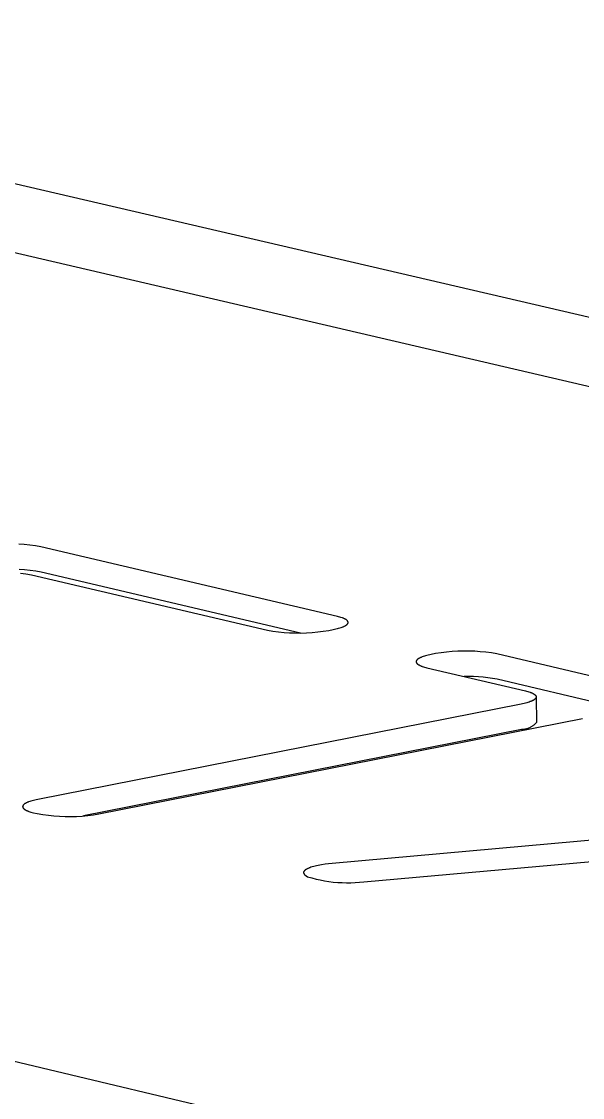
# Model space of a CAD drawing. Header units: millimetres. Extents: x 1422 to 6060, y -58 to 3182.
# Drawn here: x 2234.63 to 2251.71, y 1289.42 to 1322.17 of the extents above; entities that cross this region are included whole.
import ezdxf

# ---------------------------------------------------------------- set-up
doc = ezdxf.new("R2010")
doc.units = ezdxf.units.MM
doc.header["$MEASUREMENT"] = 0
doc.layers.add('Domyślny', color=7, linetype='Continuous', true_color=0x000000)
doc.layers.add('Utwórz2D linie widoczne', color=7, linetype='Continuous', true_color=0x000000)

msp = doc.modelspace()

# ---------------------------------------------------------------- linework, layer by layer
at = {"layer": 'Domyślny'}
msp.add_line((2108.93, 1320.43), (2326.097, 1268.68), dxfattribs=at)
at = {"layer": 'Utwórz2D linie widoczne'}
for p, q in [((2160.631, 1334.406), (2400.601, 1278.58)), ((2155.528, 1333.526), (2394.858, 1277.742)), ((2234.714, 1306.251), (2234.544, 1306.263)), ((2234.884, 1306.234), (2234.714, 1306.251)), ((2235.053, 1306.211), (2234.884, 1306.234)), ((2235.221, 1306.183), (2235.053, 1306.211)), ((2244.245, 1304.063), (2235.221, 1306.183)), ((2234.725, 1305.481), (2234.555, 1305.492)), ((2234.594, 1305.383), (2234.764, 1305.361)), ((2234.895, 1305.464), (2234.725, 1305.481)), ((2234.764, 1305.361), (2234.932, 1305.332)), ((2235.064, 1305.441), (2234.895, 1305.464)), ((2234.932, 1305.332), (2242.113, 1303.644)), ((2235.232, 1305.413), (2235.064, 1305.441)), ((2243.125, 1303.557), (2235.232, 1305.413)), ((2244.283, 1304.054), (2244.245, 1304.063)), ((2244.319, 1304.044), (2244.283, 1304.054)), ((2244.354, 1304.033), (2244.319, 1304.044)), ((2244.387, 1304.022), (2244.354, 1304.033)), ((2244.402, 1304.017), (2244.387, 1304.022)), ((2244.418, 1304.011), (2244.402, 1304.017)), ((2244.432, 1304.005), (2244.418, 1304.011)), ((2244.446, 1303.999), (2244.432, 1304.005)), ((2244.161, 1303.671), (2244.203, 1303.68)), ((2244.203, 1303.68), (2244.244, 1303.69)), ((2244.244, 1303.69), (2244.284, 1303.701)), ((2244.284, 1303.701), (2244.322, 1303.712)), ((2244.322, 1303.712), (2244.358, 1303.724)), ((2244.358, 1303.724), (2244.392, 1303.736)), ((2244.392, 1303.736), (2244.408, 1303.742)), ((2244.408, 1303.742), (2244.424, 1303.748)), ((2244.424, 1303.748), (2244.438, 1303.755)), ((2244.438, 1303.755), (2244.452, 1303.761)), ((2244.459, 1303.993), (2244.446, 1303.999)), ((2244.452, 1303.761), (2244.466, 1303.768)), ((2244.472, 1303.987), (2244.459, 1303.993)), ((2244.466, 1303.768), (2244.479, 1303.775)), ((2244.484, 1303.98), (2244.472, 1303.987)), ((2244.479, 1303.775), (2244.49, 1303.782)), ((2244.495, 1303.974), (2244.484, 1303.98)), ((2244.49, 1303.782), (2244.496, 1303.785)), ((2244.501, 1303.97), (2244.495, 1303.974)), ((2244.496, 1303.785), (2244.502, 1303.789)), ((2244.506, 1303.967), (2244.501, 1303.97)), ((2244.502, 1303.789), (2244.507, 1303.792)), ((2244.511, 1303.964), (2244.506, 1303.967)), ((2244.507, 1303.792), (2244.512, 1303.796)), ((2244.516, 1303.961), (2244.511, 1303.964)), ((2244.512, 1303.796), (2244.517, 1303.799)), ((2244.521, 1303.957), (2244.516, 1303.961)), ((2244.517, 1303.799), (2244.522, 1303.803)), ((2244.525, 1303.954), (2244.521, 1303.957)), ((2244.522, 1303.803), (2244.526, 1303.806)), ((2244.529, 1303.95), (2244.525, 1303.954)), ((2244.526, 1303.806), (2244.53, 1303.81)), ((2244.533, 1303.947), (2244.529, 1303.95)), ((2244.53, 1303.81), (2244.535, 1303.813)), ((2244.537, 1303.943), (2244.533, 1303.947)), ((2244.535, 1303.813), (2244.538, 1303.817)), ((2244.541, 1303.94), (2244.537, 1303.943)), ((2244.538, 1303.817), (2244.542, 1303.821)), ((2244.544, 1303.937), (2244.541, 1303.94)), ((2244.542, 1303.821), (2244.546, 1303.824)), ((2244.548, 1303.933), (2244.544, 1303.937)), ((2244.546, 1303.824), (2244.549, 1303.828)), ((2244.549, 1303.931), (2244.548, 1303.933)), ((2244.551, 1303.93), (2244.549, 1303.931)), ((2244.549, 1303.828), (2244.55, 1303.83)), ((2244.55, 1303.83), (2244.552, 1303.831)), ((2244.552, 1303.928), (2244.551, 1303.93)), ((2244.554, 1303.926), (2244.552, 1303.928)), ((2244.552, 1303.831), (2244.553, 1303.833)), ((2244.553, 1303.833), (2244.555, 1303.835)), ((2244.555, 1303.924), (2244.554, 1303.926)), ((2244.556, 1303.922), (2244.555, 1303.924)), ((2244.555, 1303.835), (2244.556, 1303.837)), ((2244.558, 1303.921), (2244.556, 1303.922)), ((2244.556, 1303.837), (2244.557, 1303.839)), ((2244.557, 1303.839), (2244.558, 1303.84)), ((2244.559, 1303.919), (2244.558, 1303.921)), ((2244.558, 1303.84), (2244.56, 1303.842)), ((2244.56, 1303.917), (2244.559, 1303.919)), ((2244.561, 1303.915), (2244.56, 1303.917)), ((2244.56, 1303.842), (2244.561, 1303.844)), ((2244.562, 1303.914), (2244.561, 1303.915)), ((2244.561, 1303.844), (2244.562, 1303.846)), ((2244.563, 1303.912), (2244.562, 1303.914)), ((2244.562, 1303.846), (2244.563, 1303.848)), ((2244.564, 1303.91), (2244.563, 1303.912)), ((2244.563, 1303.848), (2244.564, 1303.85)), ((2244.565, 1303.908), (2244.564, 1303.91)), ((2244.564, 1303.85), (2244.565, 1303.851)), ((2244.566, 1303.906), (2244.565, 1303.908)), ((2244.565, 1303.853), (2244.566, 1303.855)), ((2244.565, 1303.851), (2244.565, 1303.853)), ((2244.566, 1303.904), (2244.566, 1303.906)), ((2244.567, 1303.903), (2244.566, 1303.904)), ((2244.566, 1303.855), (2244.567, 1303.857)), ((2244.568, 1303.901), (2244.567, 1303.903)), ((2244.567, 1303.857), (2244.568, 1303.859)), ((2244.568, 1303.899), (2244.568, 1303.901)), ((2244.569, 1303.897), (2244.568, 1303.899)), ((2244.568, 1303.861), (2244.569, 1303.862)), ((2244.568, 1303.859), (2244.568, 1303.861)), ((2244.569, 1303.895), (2244.569, 1303.897)), ((2244.57, 1303.894), (2244.569, 1303.895)), ((2244.569, 1303.864), (2244.57, 1303.866)), ((2244.569, 1303.862), (2244.569, 1303.864)), ((2244.57, 1303.892), (2244.57, 1303.894)), ((2244.571, 1303.89), (2244.57, 1303.892)), ((2244.57, 1303.868), (2244.571, 1303.87)), ((2244.57, 1303.866), (2244.57, 1303.868)), ((2244.571, 1303.888), (2244.571, 1303.89)), ((2244.571, 1303.886), (2244.571, 1303.888)), ((2244.571, 1303.884), (2244.571, 1303.886)), ((2244.571, 1303.883), (2244.571, 1303.884)), ((2244.571, 1303.881), (2244.571, 1303.883)), ((2244.571, 1303.879), (2244.571, 1303.881)), ((2244.571, 1303.877), (2244.571, 1303.879)), ((2244.571, 1303.875), (2244.571, 1303.877)), ((2244.571, 1303.873), (2244.571, 1303.875)), ((2244.571, 1303.872), (2244.571, 1303.873)), ((2244.571, 1303.87), (2244.571, 1303.872)), ((2242.113, 1303.644), (2242.281, 1303.616)), ((2242.281, 1303.616), (2242.451, 1303.593)), ((2242.451, 1303.593), (2242.621, 1303.576)), ((2242.621, 1303.576), (2242.791, 1303.564)), ((2242.791, 1303.564), (2242.962, 1303.558)), ((2242.962, 1303.558), (2243.133, 1303.557)), ((2243.133, 1303.557), (2243.304, 1303.562)), ((2243.304, 1303.562), (2243.475, 1303.572)), ((2243.475, 1303.572), (2243.645, 1303.588)), ((2243.645, 1303.588), (2243.815, 1303.609)), ((2243.815, 1303.609), (2243.984, 1303.636)), ((2243.984, 1303.636), (2244.117, 1303.662)), ((2244.117, 1303.662), (2244.161, 1303.671)), ((2246.645, 1302.692), (2246.644, 1302.691)), ((2246.644, 1302.691), (2246.644, 1302.689)), ((2246.646, 1302.698), (2246.645, 1302.696)), ((2246.645, 1302.696), (2246.645, 1302.694)), ((2246.645, 1302.694), (2246.645, 1302.692)), ((2246.647, 1302.702), (2246.646, 1302.7)), ((2246.646, 1302.7), (2246.646, 1302.698)), ((2246.648, 1302.705), (2246.647, 1302.703)), ((2246.647, 1302.703), (2246.647, 1302.702)), ((2246.649, 1302.709), (2246.648, 1302.707)), ((2246.648, 1302.707), (2246.648, 1302.705)), ((2246.65, 1302.711), (2246.649, 1302.709)), ((2246.651, 1302.713), (2246.65, 1302.711)), ((2246.652, 1302.714), (2246.651, 1302.713)), ((2246.653, 1302.716), (2246.652, 1302.714)), ((2246.654, 1302.718), (2246.653, 1302.716)), ((2246.655, 1302.72), (2246.654, 1302.718)), ((2246.656, 1302.722), (2246.655, 1302.72)), ((2246.657, 1302.724), (2246.656, 1302.722)), ((2246.658, 1302.725), (2246.657, 1302.724)), ((2246.659, 1302.727), (2246.658, 1302.725)), ((2246.661, 1302.729), (2246.659, 1302.727)), ((2246.662, 1302.731), (2246.661, 1302.729)), ((2246.664, 1302.733), (2246.662, 1302.731)), ((2246.665, 1302.735), (2246.664, 1302.733)), ((2246.667, 1302.736), (2246.665, 1302.735)), ((2246.67, 1302.74), (2246.667, 1302.736)), ((2246.673, 1302.744), (2246.67, 1302.74)), ((2246.677, 1302.747), (2246.673, 1302.744)), ((2246.681, 1302.751), (2246.677, 1302.747)), ((2246.685, 1302.754), (2246.681, 1302.751)), ((2246.689, 1302.758), (2246.685, 1302.754)), ((2246.694, 1302.762), (2246.689, 1302.758)), ((2246.698, 1302.765), (2246.694, 1302.762)), ((2246.703, 1302.769), (2246.698, 1302.765)), ((2246.708, 1302.772), (2246.703, 1302.769)), ((2246.714, 1302.776), (2246.708, 1302.772)), ((2246.719, 1302.779), (2246.714, 1302.776)), ((2246.725, 1302.783), (2246.719, 1302.779)), ((2246.737, 1302.789), (2246.725, 1302.783)), ((2246.75, 1302.796), (2246.737, 1302.789)), ((2246.763, 1302.803), (2246.75, 1302.796)), ((2246.777, 1302.809), (2246.763, 1302.803)), ((2246.792, 1302.816), (2246.777, 1302.809)), ((2246.807, 1302.822), (2246.792, 1302.816)), ((2246.823, 1302.828), (2246.807, 1302.822)), ((2246.857, 1302.841), (2246.823, 1302.828)), ((2246.893, 1302.852), (2246.857, 1302.841)), ((2246.931, 1302.863), (2246.893, 1302.852)), ((2246.971, 1302.874), (2246.931, 1302.863)), ((2247.012, 1302.884), (2246.971, 1302.874)), ((2247.055, 1302.894), (2247.012, 1302.884)), ((2247.099, 1302.903), (2247.055, 1302.894)), ((2247.232, 1302.929), (2247.099, 1302.903)), ((2247.401, 1302.956), (2247.232, 1302.929)), ((2247.571, 1302.977), (2247.401, 1302.956)), ((2247.741, 1302.993), (2247.571, 1302.977)), ((2247.912, 1303.003), (2247.741, 1302.993)), ((2248.083, 1303.008), (2247.912, 1303.003)), ((2248.254, 1303.007), (2248.083, 1303.008)), ((2248.425, 1303.001), (2248.254, 1303.007)), ((2248.595, 1302.989), (2248.425, 1303.001)), ((2248.766, 1302.971), (2248.595, 1302.989)), ((2248.935, 1302.949), (2248.766, 1302.971)), ((2249.104, 1302.92), (2248.935, 1302.949)), ((2258.73, 1300.659), (2249.104, 1302.92)), ((2246.644, 1302.689), (2246.644, 1302.687)), ((2246.644, 1302.687), (2246.644, 1302.685)), ((2246.644, 1302.685), (2246.644, 1302.683)), ((2246.644, 1302.683), (2246.644, 1302.681)), ((2246.644, 1302.681), (2246.644, 1302.68)), ((2246.644, 1302.68), (2246.644, 1302.678)), ((2246.644, 1302.678), (2246.645, 1302.676)), ((2246.645, 1302.676), (2246.645, 1302.674)), ((2246.645, 1302.674), (2246.645, 1302.672)), ((2246.645, 1302.672), (2246.646, 1302.67)), ((2246.646, 1302.67), (2246.646, 1302.669)), ((2246.646, 1302.669), (2246.647, 1302.667)), ((2246.647, 1302.667), (2246.647, 1302.665)), ((2246.647, 1302.665), (2246.648, 1302.663)), ((2246.648, 1302.663), (2246.648, 1302.661)), ((2246.648, 1302.661), (2246.649, 1302.659)), ((2246.649, 1302.659), (2246.65, 1302.658)), ((2246.65, 1302.658), (2246.651, 1302.656)), ((2246.651, 1302.656), (2246.652, 1302.654)), ((2246.652, 1302.654), (2246.653, 1302.652)), ((2246.653, 1302.652), (2246.654, 1302.65)), ((2246.654, 1302.65), (2246.655, 1302.649)), ((2246.655, 1302.649), (2246.656, 1302.647)), ((2246.656, 1302.647), (2246.657, 1302.645)), ((2246.657, 1302.645), (2246.658, 1302.643)), ((2246.658, 1302.643), (2246.659, 1302.641)), ((2246.659, 1302.641), (2246.661, 1302.64)), ((2246.661, 1302.64), (2246.662, 1302.638)), ((2246.662, 1302.638), (2246.663, 1302.636)), ((2246.663, 1302.636), (2246.665, 1302.634)), ((2246.665, 1302.634), (2246.666, 1302.633)), ((2246.666, 1302.633), (2246.668, 1302.631)), ((2246.668, 1302.631), (2246.671, 1302.627)), ((2246.671, 1302.627), (2246.675, 1302.624)), ((2246.675, 1302.624), (2246.678, 1302.62)), ((2246.678, 1302.62), (2246.682, 1302.617)), ((2246.682, 1302.617), (2246.686, 1302.613)), ((2246.686, 1302.613), (2246.691, 1302.61)), ((2246.691, 1302.61), (2246.695, 1302.607)), ((2246.695, 1302.607), (2246.7, 1302.603)), ((2246.7, 1302.603), (2246.705, 1302.6)), ((2246.705, 1302.6), (2246.71, 1302.597)), ((2246.71, 1302.597), (2246.715, 1302.593)), ((2246.715, 1302.593), (2246.72, 1302.59)), ((2246.72, 1302.59), (2246.732, 1302.584)), ((2246.732, 1302.584), (2246.744, 1302.577)), ((2246.744, 1302.577), (2246.756, 1302.571)), ((2246.756, 1302.571), (2246.77, 1302.565)), ((2246.77, 1302.565), (2246.784, 1302.559)), ((2246.784, 1302.559), (2246.798, 1302.553)), ((2246.798, 1302.553), (2246.814, 1302.547)), ((2246.814, 1302.547), (2246.829, 1302.541)), ((2246.829, 1302.541), (2246.862, 1302.53)), ((2246.862, 1302.53), (2246.897, 1302.52)), ((2246.897, 1302.52), (2246.934, 1302.51)), ((2246.934, 1302.51), (2246.971, 1302.501)), ((2246.971, 1302.501), (2249.967, 1301.796)), ((2248.247, 1302.237), (2248.101, 1302.235)), ((2248.392, 1302.234), (2248.247, 1302.237)), ((2248.538, 1302.226), (2248.392, 1302.234)), ((2248.683, 1302.214), (2248.538, 1302.226)), ((2248.827, 1302.196), (2248.683, 1302.214)), ((2248.971, 1302.175), (2248.827, 1302.196)), ((2249.114, 1302.148), (2248.971, 1302.175)), ((2257.613, 1300.15), (2249.114, 1302.148)), ((2249.967, 1301.796), (2250.005, 1301.787)), ((2250.005, 1301.787), (2250.042, 1301.777)), ((2250.042, 1301.777), (2250.077, 1301.767)), ((2250.077, 1301.767), (2250.11, 1301.756)), ((2250.11, 1301.756), (2250.125, 1301.75)), ((2250.125, 1301.75), (2250.14, 1301.744)), ((2250.14, 1301.744), (2250.155, 1301.738)), ((2250.155, 1301.738), (2250.169, 1301.732)), ((2250.169, 1301.732), (2250.182, 1301.726)), ((2250.182, 1301.726), (2250.195, 1301.72)), ((2250.195, 1301.72), (2250.207, 1301.713)), ((2250.207, 1301.713), (2250.219, 1301.707)), ((2249.841, 1301.394), (2235.123, 1298.493)), ((2249.885, 1301.403), (2249.841, 1301.394)), ((2249.927, 1301.412), (2249.885, 1301.403)), ((2249.969, 1301.422), (2249.927, 1301.412)), ((2250.008, 1301.433), (2249.969, 1301.422)), ((2250.046, 1301.444), (2250.008, 1301.433)), ((2250.082, 1301.456), (2250.046, 1301.444)), ((2250.116, 1301.468), (2250.082, 1301.456)), ((2250.132, 1301.474), (2250.116, 1301.468)), ((2250.148, 1301.481), (2250.132, 1301.474)), ((2250.163, 1301.487), (2250.148, 1301.481)), ((2250.177, 1301.494), (2250.163, 1301.487)), ((2250.19, 1301.5), (2250.177, 1301.494)), ((2250.203, 1301.507), (2250.19, 1301.5)), ((2250.215, 1301.514), (2250.203, 1301.507)), ((2250.22, 1301.517), (2250.215, 1301.514)), ((2250.219, 1301.707), (2250.224, 1301.703)), ((2250.226, 1301.521), (2250.22, 1301.517)), ((2250.224, 1301.703), (2250.229, 1301.7)), ((2250.231, 1301.524), (2250.226, 1301.521)), ((2250.229, 1301.7), (2250.234, 1301.697)), ((2250.236, 1301.528), (2250.231, 1301.524)), ((2250.234, 1301.697), (2250.239, 1301.693)), ((2250.241, 1301.531), (2250.236, 1301.528)), ((2250.239, 1301.693), (2250.244, 1301.69)), ((2250.246, 1301.535), (2250.241, 1301.531)), ((2250.244, 1301.69), (2250.248, 1301.687)), ((2250.25, 1301.539), (2250.246, 1301.535)), ((2250.248, 1301.687), (2250.253, 1301.683)), ((2250.255, 1301.542), (2250.25, 1301.539)), ((2250.253, 1301.683), (2250.257, 1301.68)), ((2250.259, 1301.546), (2250.255, 1301.542)), ((2250.257, 1301.68), (2250.261, 1301.676)), ((2250.263, 1301.549), (2250.259, 1301.546)), ((2250.261, 1301.676), (2250.265, 1301.673)), ((2250.266, 1301.553), (2250.263, 1301.549)), ((2250.265, 1301.673), (2250.268, 1301.669)), ((2250.27, 1301.557), (2250.266, 1301.553)), ((2250.268, 1301.669), (2250.271, 1301.666)), ((2250.273, 1301.56), (2250.27, 1301.557)), ((2250.271, 1301.666), (2250.273, 1301.664)), ((2250.273, 1301.664), (2250.274, 1301.662)), ((2250.275, 1301.562), (2250.273, 1301.56)), ((2250.274, 1301.662), (2250.276, 1301.661)), ((2250.276, 1301.564), (2250.275, 1301.562)), ((2250.276, 1301.661), (2250.277, 1301.659)), ((2250.277, 1301.566), (2250.276, 1301.564)), ((2250.277, 1301.659), (2250.279, 1301.657)), ((2250.279, 1301.567), (2250.277, 1301.566)), ((2250.279, 1301.657), (2250.28, 1301.655)), ((2250.28, 1301.569), (2250.279, 1301.567)), ((2250.28, 1301.655), (2250.281, 1301.653)), ((2250.281, 1301.571), (2250.28, 1301.569)), ((2250.281, 1301.653), (2250.282, 1301.652)), ((2250.283, 1301.573), (2250.281, 1301.571)), ((2250.282, 1301.652), (2250.284, 1301.65)), ((2250.284, 1301.575), (2250.283, 1301.573)), ((2250.284, 1301.65), (2250.285, 1301.648)), ((2250.285, 1301.577), (2250.284, 1301.575)), ((2250.285, 1301.648), (2250.286, 1301.646)), ((2250.286, 1301.578), (2250.285, 1301.577)), ((2250.286, 1301.646), (2250.287, 1301.644)), ((2250.287, 1301.58), (2250.286, 1301.578)), ((2250.287, 1301.644), (2250.288, 1301.643)), ((2250.288, 1301.582), (2250.287, 1301.58)), ((2250.288, 1301.643), (2250.289, 1301.641)), ((2250.289, 1301.584), (2250.288, 1301.582)), ((2250.289, 1301.641), (2250.289, 1301.639)), ((2250.289, 1301.639), (2250.29, 1301.637)), ((2250.29, 1301.586), (2250.289, 1301.584)), ((2250.29, 1301.637), (2250.291, 1301.635)), ((2250.291, 1301.59), (2250.29, 1301.588)), ((2250.29, 1301.588), (2250.29, 1301.586)), ((2250.291, 1301.635), (2250.292, 1301.634)), ((2250.292, 1301.591), (2250.291, 1301.59)), ((2250.292, 1301.634), (2250.292, 1301.632)), ((2250.292, 1301.632), (2250.293, 1301.63)), ((2250.293, 1301.595), (2250.292, 1301.593)), ((2250.292, 1301.593), (2250.292, 1301.591)), ((2250.293, 1301.63), (2250.293, 1301.628)), ((2250.293, 1301.628), (2250.294, 1301.626)), ((2250.294, 1301.599), (2250.293, 1301.597)), ((2250.293, 1301.597), (2250.293, 1301.595)), ((2250.294, 1301.626), (2250.294, 1301.624)), ((2250.294, 1301.624), (2250.294, 1301.623)), ((2250.294, 1301.623), (2250.295, 1301.621)), ((2250.295, 1301.604), (2250.294, 1301.602)), ((2250.294, 1301.602), (2250.294, 1301.601)), ((2250.294, 1301.601), (2250.294, 1301.599)), ((2250.295, 1301.621), (2250.295, 1301.619)), ((2250.295, 1301.619), (2250.295, 1301.617)), ((2250.295, 1301.617), (2250.295, 1301.615)), ((2250.295, 1301.615), (2250.295, 1301.613)), ((2250.295, 1301.613), (2250.295, 1301.612)), ((2250.295, 1301.612), (2250.295, 1301.61)), ((2250.295, 1301.61), (2250.295, 1301.608)), ((2250.295, 1301.608), (2250.306, 1300.835)), ((2250.295, 1301.608), (2250.295, 1301.606)), ((2250.295, 1301.606), (2250.295, 1301.604)), ((2236.988, 1298.051), (2251.707, 1300.955)), ((2250.194, 1300.729), (2250.179, 1300.718)), ((2250.21, 1300.74), (2250.194, 1300.729)), ((2250.225, 1300.752), (2250.21, 1300.74)), ((2250.239, 1300.765), (2250.225, 1300.752)), ((2250.254, 1300.778), (2250.239, 1300.765)), ((2250.267, 1300.791), (2250.254, 1300.778)), ((2250.281, 1300.805), (2250.267, 1300.791)), ((2250.293, 1300.82), (2250.281, 1300.805)), ((2250.306, 1300.835), (2250.293, 1300.82)), ((2249.851, 1300.62), (2236.513, 1297.989)), ((2249.871, 1300.62), (2249.851, 1300.62)), ((2249.89, 1300.621), (2249.871, 1300.62)), ((2249.909, 1300.622), (2249.89, 1300.621)), ((2249.928, 1300.624), (2249.909, 1300.622)), ((2249.947, 1300.627), (2249.928, 1300.624)), ((2249.966, 1300.63), (2249.947, 1300.627)), ((2249.985, 1300.634), (2249.966, 1300.63)), ((2250.004, 1300.639), (2249.985, 1300.634)), ((2250.022, 1300.644), (2250.004, 1300.639)), ((2250.041, 1300.65), (2250.022, 1300.644)), ((2250.059, 1300.656), (2250.041, 1300.65)), ((2250.077, 1300.663), (2250.059, 1300.656)), ((2250.095, 1300.671), (2250.077, 1300.663)), ((2250.112, 1300.679), (2250.095, 1300.671)), ((2250.129, 1300.688), (2250.112, 1300.679)), ((2250.146, 1300.697), (2250.129, 1300.688)), ((2250.163, 1300.707), (2250.146, 1300.697)), ((2250.179, 1300.718), (2250.163, 1300.707)), ((2234.916, 1298.442), (2234.88, 1298.43)), ((2234.955, 1298.453), (2234.916, 1298.442)), ((2234.995, 1298.464), (2234.955, 1298.453)), ((2235.036, 1298.474), (2234.995, 1298.464)), ((2235.079, 1298.483), (2235.036, 1298.474)), ((2235.123, 1298.493), (2235.079, 1298.483)), ((2266.529, 1298.551), (2244.089, 1296.542)), ((2234.665, 1298.277), (2234.664, 1298.275)), ((2234.664, 1298.275), (2234.664, 1298.273)), ((2234.664, 1298.273), (2234.664, 1298.271)), ((2234.664, 1298.271), (2234.664, 1298.27)), ((2234.664, 1298.27), (2234.664, 1298.268)), ((2234.664, 1298.268), (2234.665, 1298.266)), ((2234.666, 1298.284), (2234.665, 1298.282)), ((2234.665, 1298.282), (2234.665, 1298.281)), ((2234.665, 1298.281), (2234.665, 1298.279)), ((2234.665, 1298.279), (2234.665, 1298.277)), ((2234.665, 1298.266), (2234.665, 1298.264)), ((2234.665, 1298.264), (2234.665, 1298.262)), ((2234.665, 1298.262), (2234.665, 1298.26)), ((2234.665, 1298.26), (2234.666, 1298.258)), ((2234.667, 1298.288), (2234.666, 1298.286)), ((2234.666, 1298.286), (2234.666, 1298.284)), ((2234.666, 1298.258), (2234.666, 1298.257)), ((2234.666, 1298.257), (2234.667, 1298.255)), ((2234.668, 1298.292), (2234.667, 1298.29)), ((2234.667, 1298.29), (2234.667, 1298.288)), ((2234.667, 1298.255), (2234.667, 1298.253)), ((2234.667, 1298.253), (2234.668, 1298.251)), ((2234.669, 1298.295), (2234.668, 1298.294)), ((2234.668, 1298.294), (2234.668, 1298.292)), ((2234.668, 1298.251), (2234.668, 1298.249)), ((2234.668, 1298.249), (2234.669, 1298.247)), ((2234.67, 1298.297), (2234.669, 1298.295)), ((2234.669, 1298.247), (2234.67, 1298.246)), ((2234.671, 1298.301), (2234.67, 1298.299)), ((2234.67, 1298.299), (2234.67, 1298.297)), ((2234.67, 1298.246), (2234.671, 1298.244)), ((2234.672, 1298.303), (2234.671, 1298.301)), ((2234.671, 1298.244), (2234.672, 1298.242)), ((2234.673, 1298.305), (2234.672, 1298.303)), ((2234.672, 1298.242), (2234.672, 1298.24)), ((2234.672, 1298.24), (2234.673, 1298.238)), ((2234.674, 1298.307), (2234.673, 1298.305)), ((2234.673, 1298.238), (2234.674, 1298.237)), ((2234.675, 1298.308), (2234.674, 1298.307)), ((2234.674, 1298.237), (2234.676, 1298.235)), ((2234.676, 1298.31), (2234.675, 1298.308)), ((2234.678, 1298.312), (2234.676, 1298.31)), ((2234.676, 1298.235), (2234.677, 1298.233)), ((2234.677, 1298.233), (2234.678, 1298.231)), ((2234.679, 1298.314), (2234.678, 1298.312)), ((2234.678, 1298.231), (2234.679, 1298.229)), ((2234.68, 1298.316), (2234.679, 1298.314)), ((2234.679, 1298.229), (2234.68, 1298.228)), ((2234.681, 1298.318), (2234.68, 1298.316)), ((2234.68, 1298.228), (2234.682, 1298.226)), ((2234.683, 1298.319), (2234.681, 1298.318)), ((2234.682, 1298.226), (2234.683, 1298.224)), ((2234.684, 1298.321), (2234.683, 1298.319)), ((2234.683, 1298.224), (2234.685, 1298.222)), ((2234.686, 1298.323), (2234.684, 1298.321)), ((2234.685, 1298.222), (2234.686, 1298.22)), ((2234.687, 1298.325), (2234.686, 1298.323)), ((2234.686, 1298.22), (2234.688, 1298.219)), ((2234.691, 1298.329), (2234.687, 1298.325)), ((2234.688, 1298.219), (2234.691, 1298.215)), ((2234.694, 1298.332), (2234.691, 1298.329)), ((2234.691, 1298.215), (2234.694, 1298.212)), ((2234.698, 1298.336), (2234.694, 1298.332)), ((2234.694, 1298.212), (2234.698, 1298.208)), ((2234.702, 1298.34), (2234.698, 1298.336)), ((2234.698, 1298.208), (2234.702, 1298.205)), ((2234.706, 1298.343), (2234.702, 1298.34)), ((2234.702, 1298.205), (2234.706, 1298.201)), ((2234.71, 1298.347), (2234.706, 1298.343)), ((2234.706, 1298.201), (2234.71, 1298.198)), ((2234.715, 1298.35), (2234.71, 1298.347)), ((2234.71, 1298.198), (2234.715, 1298.194)), ((2234.72, 1298.354), (2234.715, 1298.35)), ((2234.715, 1298.194), (2234.719, 1298.191)), ((2234.719, 1298.191), (2234.724, 1298.187)), ((2234.725, 1298.357), (2234.72, 1298.354)), ((2234.724, 1298.187), (2234.729, 1298.184)), ((2234.73, 1298.361), (2234.725, 1298.357)), ((2234.729, 1298.184), (2234.734, 1298.181)), ((2234.735, 1298.365), (2234.73, 1298.361)), ((2234.734, 1298.181), (2234.74, 1298.177)), ((2234.741, 1298.368), (2234.735, 1298.365)), ((2234.74, 1298.177), (2234.751, 1298.171)), ((2234.747, 1298.371), (2234.741, 1298.368)), ((2234.759, 1298.378), (2234.747, 1298.371)), ((2234.751, 1298.171), (2234.763, 1298.165)), ((2234.771, 1298.385), (2234.759, 1298.378)), ((2234.763, 1298.165), (2234.776, 1298.158)), ((2234.785, 1298.392), (2234.771, 1298.385)), ((2234.776, 1298.158), (2234.789, 1298.152)), ((2234.799, 1298.399), (2234.785, 1298.392)), ((2234.789, 1298.152), (2234.803, 1298.146)), ((2234.814, 1298.405), (2234.799, 1298.399)), ((2234.803, 1298.146), (2234.818, 1298.14)), ((2234.83, 1298.411), (2234.814, 1298.405)), ((2234.818, 1298.14), (2234.833, 1298.134)), ((2234.846, 1298.418), (2234.83, 1298.411)), ((2234.833, 1298.134), (2234.849, 1298.128)), ((2234.88, 1298.43), (2234.846, 1298.418)), ((2234.849, 1298.128), (2234.882, 1298.117)), ((2234.882, 1298.117), (2234.916, 1298.107)), ((2234.916, 1298.107), (2234.953, 1298.097)), ((2234.953, 1298.097), (2234.991, 1298.087)), ((2234.991, 1298.087), (2235.107, 1298.06)), ((2235.107, 1298.06), (2235.277, 1298.031)), ((2235.277, 1298.031), (2235.447, 1298.008)), ((2235.447, 1298.008), (2235.618, 1297.991)), ((2235.618, 1297.991), (2235.79, 1297.979)), ((2235.79, 1297.979), (2235.961, 1297.973)), ((2235.961, 1297.973), (2236.133, 1297.972)), ((2236.133, 1297.972), (2236.305, 1297.977)), ((2236.305, 1297.977), (2236.476, 1297.987)), ((2236.476, 1297.987), (2236.648, 1298.003)), ((2236.648, 1298.003), (2236.818, 1298.024)), ((2236.818, 1298.024), (2236.988, 1298.051)), ((2245.053, 1295.985), (2255.208, 1296.888)), ((2243.614, 1296.473), (2243.568, 1296.462)), ((2243.663, 1296.483), (2243.614, 1296.473)), ((2243.764, 1296.501), (2243.663, 1296.483)), ((2243.87, 1296.518), (2243.764, 1296.501)), ((2243.979, 1296.531), (2243.87, 1296.518)), ((2244.089, 1296.542), (2243.979, 1296.531)), ((2243.217, 1296.275), (2243.216, 1296.273)), ((2243.216, 1296.273), (2243.216, 1296.271)), ((2243.216, 1296.271), (2243.216, 1296.269)), ((2243.216, 1296.269), (2243.216, 1296.268)), ((2243.216, 1296.268), (2243.216, 1296.266)), ((2243.216, 1296.266), (2243.216, 1296.264)), ((2243.216, 1296.264), (2243.216, 1296.262)), ((2243.216, 1296.262), (2243.216, 1296.261)), ((2243.216, 1296.261), (2243.216, 1296.259)), ((2243.216, 1296.259), (2243.216, 1296.257)), ((2243.216, 1296.257), (2243.216, 1296.255)), ((2243.216, 1296.255), (2243.217, 1296.254)), ((2243.218, 1296.28), (2243.217, 1296.278)), ((2243.217, 1296.278), (2243.217, 1296.277)), ((2243.217, 1296.277), (2243.217, 1296.275)), ((2243.217, 1296.254), (2243.217, 1296.252)), ((2243.217, 1296.252), (2243.217, 1296.25)), ((2243.217, 1296.25), (2243.218, 1296.249)), ((2243.219, 1296.284), (2243.218, 1296.282)), ((2243.218, 1296.282), (2243.218, 1296.28)), ((2243.218, 1296.249), (2243.218, 1296.247)), ((2243.218, 1296.247), (2243.219, 1296.245)), ((2243.22, 1296.287), (2243.219, 1296.285)), ((2243.219, 1296.285), (2243.219, 1296.284)), ((2243.219, 1296.245), (2243.219, 1296.243)), ((2243.219, 1296.243), (2243.22, 1296.242)), ((2243.221, 1296.289), (2243.22, 1296.287)), ((2243.22, 1296.242), (2243.22, 1296.24)), ((2243.22, 1296.24), (2243.221, 1296.238)), ((2243.222, 1296.291), (2243.221, 1296.289)), ((2243.221, 1296.238), (2243.222, 1296.236)), ((2243.223, 1296.294), (2243.222, 1296.293)), ((2243.222, 1296.293), (2243.222, 1296.291)), ((2243.222, 1296.236), (2243.223, 1296.235)), ((2243.224, 1296.296), (2243.223, 1296.294)), ((2243.223, 1296.235), (2243.223, 1296.233)), ((2243.223, 1296.233), (2243.224, 1296.231)), ((2243.225, 1296.298), (2243.224, 1296.296)), ((2243.224, 1296.231), (2243.225, 1296.23)), ((2243.226, 1296.3), (2243.225, 1296.298)), ((2243.225, 1296.23), (2243.226, 1296.228)), ((2243.227, 1296.302), (2243.226, 1296.3)), ((2243.226, 1296.228), (2243.227, 1296.226)), ((2243.228, 1296.303), (2243.227, 1296.302)), ((2243.227, 1296.226), (2243.228, 1296.225)), ((2243.23, 1296.305), (2243.228, 1296.303)), ((2243.228, 1296.225), (2243.229, 1296.223)), ((2243.229, 1296.223), (2243.23, 1296.221)), ((2243.231, 1296.307), (2243.23, 1296.305)), ((2243.23, 1296.221), (2243.232, 1296.22)), ((2243.232, 1296.309), (2243.231, 1296.307)), ((2243.233, 1296.311), (2243.232, 1296.309)), ((2243.232, 1296.22), (2243.233, 1296.218)), ((2243.235, 1296.312), (2243.233, 1296.311)), ((2243.233, 1296.218), (2243.234, 1296.216)), ((2243.234, 1296.216), (2243.235, 1296.215)), ((2243.236, 1296.314), (2243.235, 1296.312)), ((2243.235, 1296.215), (2243.238, 1296.211)), ((2243.238, 1296.316), (2243.236, 1296.314)), ((2243.241, 1296.32), (2243.238, 1296.316)), ((2243.238, 1296.211), (2243.241, 1296.208)), ((2243.244, 1296.323), (2243.241, 1296.32)), ((2243.241, 1296.208), (2243.244, 1296.205)), ((2243.248, 1296.327), (2243.244, 1296.323)), ((2243.244, 1296.205), (2243.248, 1296.202)), ((2243.252, 1296.33), (2243.248, 1296.327)), ((2243.248, 1296.202), (2243.251, 1296.199)), ((2243.251, 1296.199), (2243.255, 1296.195)), ((2243.256, 1296.334), (2243.252, 1296.33)), ((2243.255, 1296.195), (2243.258, 1296.192)), ((2243.26, 1296.338), (2243.256, 1296.334)), ((2243.258, 1296.192), (2243.262, 1296.189)), ((2243.264, 1296.341), (2243.26, 1296.338)), ((2243.262, 1296.189), (2243.266, 1296.186)), ((2243.269, 1296.345), (2243.264, 1296.341)), ((2243.266, 1296.186), (2243.27, 1296.183)), ((2243.274, 1296.348), (2243.269, 1296.345)), ((2243.27, 1296.183), (2243.275, 1296.18)), ((2243.279, 1296.352), (2243.274, 1296.348)), ((2243.275, 1296.18), (2243.279, 1296.177)), ((2243.284, 1296.355), (2243.279, 1296.352)), ((2243.279, 1296.177), (2243.284, 1296.174)), ((2243.29, 1296.359), (2243.284, 1296.355)), ((2243.284, 1296.174), (2243.293, 1296.168)), ((2243.302, 1296.366), (2243.29, 1296.359)), ((2243.293, 1296.168), (2243.339, 1296.141)), ((2243.314, 1296.373), (2243.302, 1296.366)), ((2243.327, 1296.38), (2243.314, 1296.373)), ((2243.341, 1296.387), (2243.327, 1296.38)), ((2243.339, 1296.141), (2243.467, 1296.103)), ((2243.356, 1296.394), (2243.341, 1296.387)), ((2243.372, 1296.4), (2243.356, 1296.394)), ((2243.389, 1296.407), (2243.372, 1296.4)), ((2243.406, 1296.414), (2243.389, 1296.407)), ((2243.442, 1296.426), (2243.406, 1296.414)), ((2243.482, 1296.439), (2243.442, 1296.426)), ((2243.524, 1296.45), (2243.482, 1296.439)), ((2243.568, 1296.462), (2243.524, 1296.45)), ((2243.467, 1296.103), (2243.596, 1296.07)), ((2243.596, 1296.07), (2243.726, 1296.041)), ((2243.726, 1296.041), (2243.857, 1296.016)), ((2243.857, 1296.016), (2243.989, 1295.995)), ((2243.989, 1295.995), (2244.121, 1295.978)), ((2244.121, 1295.978), (2244.254, 1295.966)), ((2244.254, 1295.966), (2244.387, 1295.959)), ((2244.387, 1295.959), (2244.52, 1295.955)), ((2244.52, 1295.955), (2244.654, 1295.956)), ((2244.654, 1295.956), (2244.787, 1295.962)), ((2244.787, 1295.962), (2244.92, 1295.971)), ((2244.92, 1295.971), (2245.053, 1295.985))]:
    msp.add_line(p, q, dxfattribs=at)

doc.saveas('drawing.dxf')
